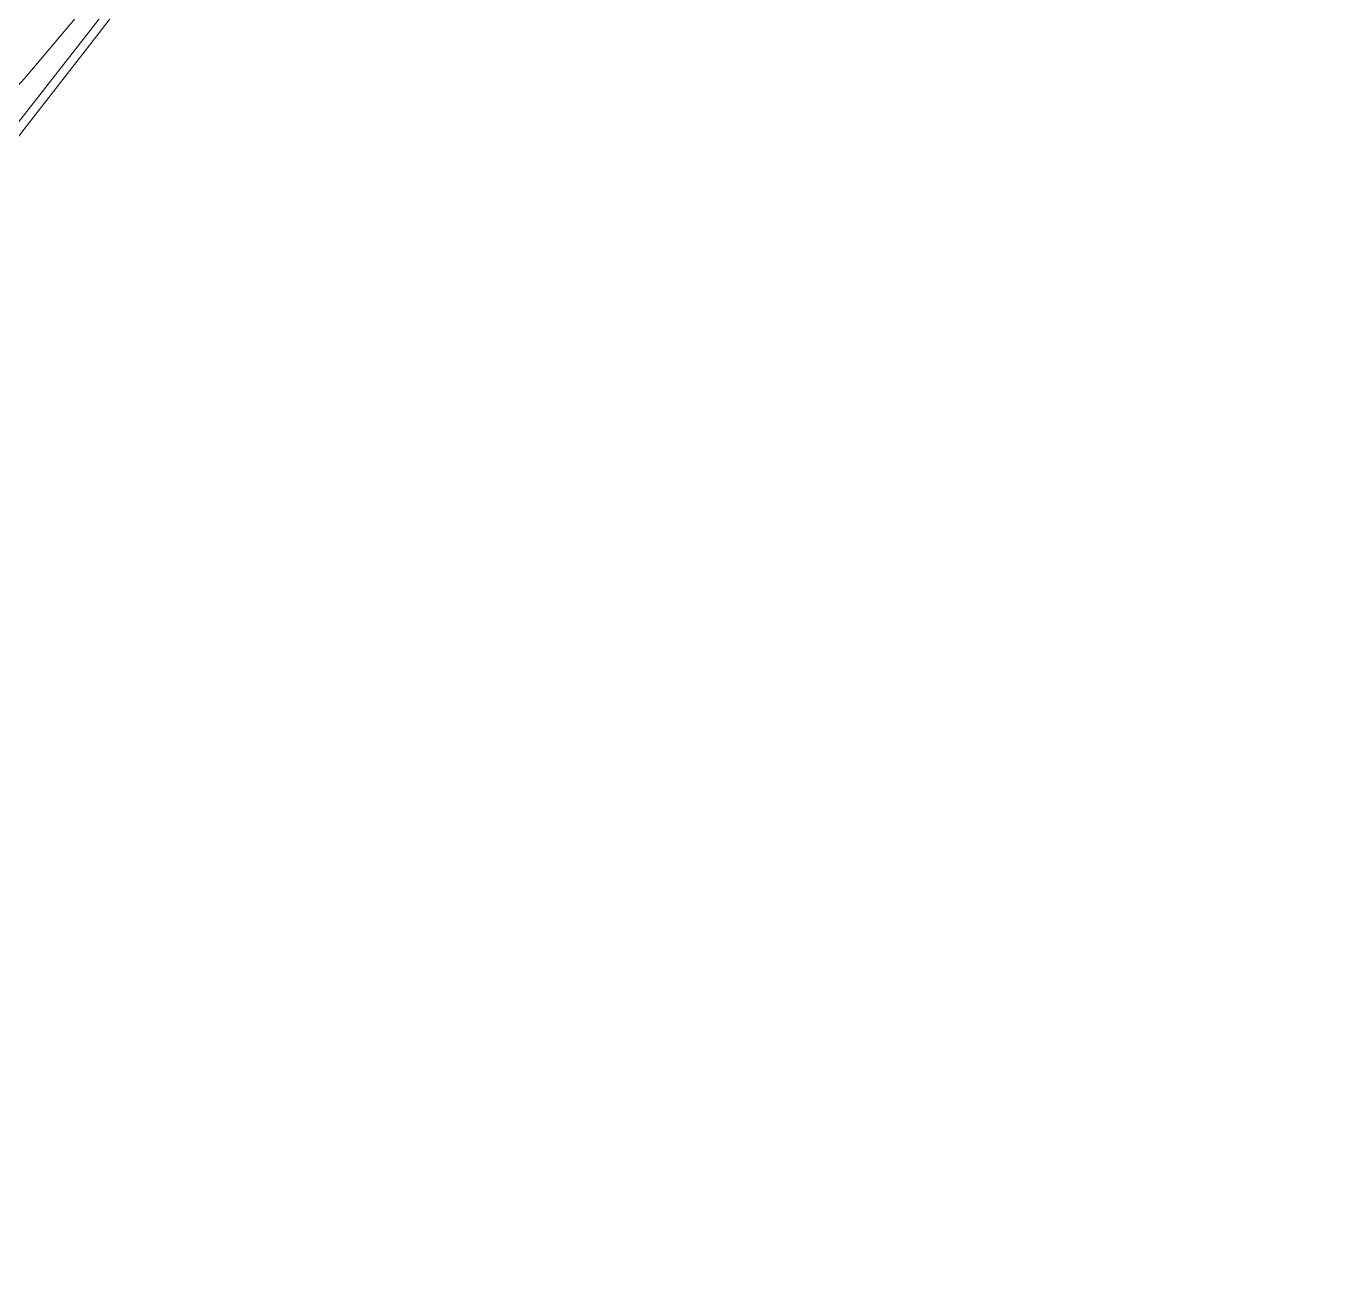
# Model space of a CAD drawing. Header units: metres. Extents: x 431006 to 434411, y 2469261 to 2473208.
# Drawn here: x 433284.7 to 433435.4, y 2469260.9 to 2469403.4 of the extents above; entities that cross this region are included whole.
import ezdxf

# ---------------------------------------------------------------- set-up
doc = ezdxf.new("R2010")
doc.units = ezdxf.units.M
doc.header["$MEASUREMENT"] = 0
doc.layers.add('duong be tong-ks', color=8, linetype='Continuous', lineweight=18)
doc.layers.add('duongsat', color=8, linetype='DUONG_SAT', lineweight=18)
doc.linetypes.add('DUONG_SAT', pattern='A,5,[130,ltypeshp.shx,S=0.75,R=0,X=0,Y=0],5', length=10)

msp = doc.modelspace()

# ---------------------------------------------------------------- linework, layer by layer
at = {"layer": 'duong be tong-ks', "color": 8, "linetype": 'Continuous', "lineweight": 0, "elevation": 92.05}
msp.add_lwpolyline([(433226.59, 2469331.22), (433238.74, 2469348.09), (433247.28, 2469359.38), (433255.36, 2469367.46), (433265.07, 2469376.58), (433273.18, 2469385.08), (433284.51, 2469397.4), (433295.72, 2469410.73), (433306.91, 2469425.57), (433314.8, 2469435.58), (433324.67, 2469449.45), (433330.88, 2469457.38), (433340.85, 2469471.84), (433346.12, 2469478.98), (433352.74, 2469487.78), (433359.79, 2469496.65), (433366.49, 2469505.08), (433374.99, 2469514.66), (433382.82, 2469523.78), (433387.86, 2469529.37), (433408.27, 2469548.53), (433423.12, 2469561.6), (433428.48, 2469567.04)], dxfattribs=at)
at = {"layer": 'duongsat', "color": 8, "lineweight": 0}
for points in [[(433182.81, 2469261.49), (433195.93, 2469278.43), (433203.79, 2469288.58), (433211.73, 2469299.01), (433219.7, 2469309.03), (433232.01, 2469325.06), (433248.72, 2469346.85), (433269.5, 2469373.64), (433277.52, 2469384.12), (433283.66, 2469392.18), (433292.31, 2469403.24), (433300.01, 2469413.34), (433305.15, 2469420.09), (433312.18, 2469429.29), (433320.96, 2469440.6), (433340.24, 2469465.56), (433352.4, 2469480.42), (433367.31, 2469498.14), (433381.52, 2469514.25), (433389.84, 2469523.31), (433404.95, 2469539.13), (433415.65, 2469549.84), (433424.46, 2469558.71), (433434.67, 2469568.62)], [(433183.61, 2469260.87), (433196.72, 2469277.82), (433204.59, 2469287.97), (433212.52, 2469298.4), (433220.49, 2469308.41), (433232.8, 2469324.45), (433249.51, 2469346.24), (433270.3, 2469373.03), (433278.32, 2469383.52), (433284.45, 2469391.57), (433293.1, 2469402.63), (433300.81, 2469412.73), (433305.95, 2469419.48), (433312.97, 2469428.68), (433321.75, 2469439.99), (433341.03, 2469464.93), (433353.17, 2469479.78), (433368.07, 2469497.48), (433382.26, 2469513.58), (433390.57, 2469522.63), (433405.66, 2469538.43), (433416.36, 2469549.13), (433425.16, 2469558), (433435.36, 2469567.89)]]:
    msp.add_lwpolyline(points, dxfattribs=at)

doc.saveas('drawing.dxf')
